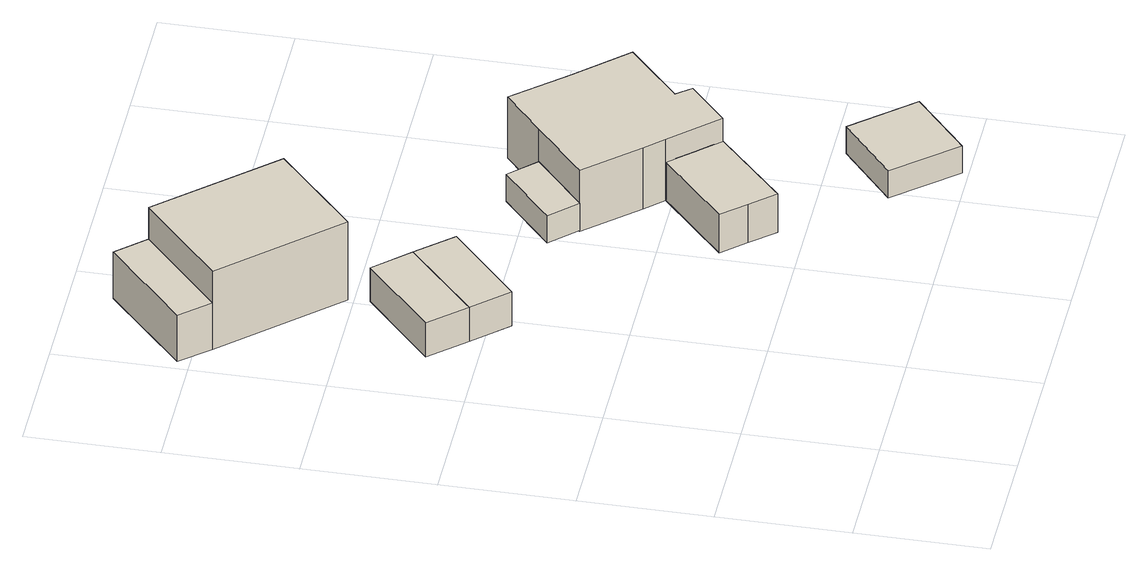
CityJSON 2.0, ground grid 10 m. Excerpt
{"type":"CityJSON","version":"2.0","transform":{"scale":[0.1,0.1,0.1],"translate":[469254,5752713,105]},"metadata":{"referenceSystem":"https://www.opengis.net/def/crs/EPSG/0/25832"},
"CityObjects":{
"building1":{"type":"Building","attributes":{"Gemeindeschluessel":"05711000","BezugspunktDach":"2000","function":"31001_9998","measuredHeight":3.01},"address":[{"country":"Germany","locality":"Bielefeld","thoroughfareNumber":"266","thoroughfareName":"Verler Straße"}],"geometry":[{"type":"Solid","lod":"1","boundaries":[[[[0,1,2,3]],[[4,5,6,7]],[[4,7,3,2]],[[5,4,2,1]],[[6,5,1,0]],[[7,6,0,3]]]]}]},
"building2":{"type":"Building","attributes":{"Gemeindeschluessel":"05711000","BezugspunktDach":"2000","function":"51009_1611","measuredHeight":2.99},"address":[{"country":"Germany"}],"geometry":[{"type":"Solid","lod":"1","boundaries":[[[[3,2,8,9]],[[10,4,7,11]],[[10,11,9,8]],[[4,10,8,2]],[[7,4,2,3]],[[11,7,3,9]]]]}]},
"building3":{"type":"Building","attributes":{"Gemeindeschluessel":"05711000","function":"31001_1010"},"address":[{"country":"Germany","locality":"Bielefeld","thoroughfareNumber":"266","thoroughfareName":"Verler Straße"}],"children":["building3-1","building3-2"]},
"building3-1":{"type":"BuildingPart","attributes":{"BezugspunktDach":"2000","measuredHeight":9.12},"parents":["building3"],"geometry":[{"type":"Solid","lod":"1","boundaries":[[[[12,13,14,15]],[[16,17,18,19]],[[16,19,15,14]],[[17,16,14,13]],[[18,17,13,12]],[[19,18,12,15]]]]}]},
"building3-2":{"type":"BuildingPart","attributes":{"BezugspunktDach":"2000","measuredHeight":4.38},"address":[{"country":"Germany","locality":"Bielefeld","thoroughfareNumber":"266","thoroughfareName":"Verler Straße"}],"parents":["building3"],"geometry":[{"type":"Solid","lod":"1","boundaries":[[[[20,21,22,23]],[[17,24,25,18]],[[17,18,23,22]],[[24,17,22,21]],[[25,24,21,20]],[[18,25,20,23]]]]}]},
"building4":{"type":"Building","attributes":{"Gemeindeschluessel":"05711000","BezugspunktDach":"2000","function":"51009_1610","measuredHeight":2.73},"address":[{"country":"Germany"}],"geometry":[{"type":"Solid","lod":"1","boundaries":[[[[26,27,28,29]],[[30,31,32,33]],[[30,33,29,28]],[[31,30,28,27]],[[32,31,27,26]],[[33,32,26,29]]]]}]},
"building5":{"type":"Building","attributes":{"Gemeindeschluessel":"05711000","function":"31001_1010"},"address":[{"country":"Germany","locality":"Bielefeld","thoroughfareNumber":"268","thoroughfareName":"Verler Straße"}],"children":["building5-1","building5-2"]},
"building5-1":{"type":"BuildingPart","attributes":{"BezugspunktDach":"2000","measuredHeight":8.22},"parents":["building5"],"geometry":[{"type":"Solid","lod":"1","boundaries":[[[[34,35,36,37,38,39,40,41,42,43]],[[44,45,46,47,48,49,50,51,52,53]],[[44,53,43,42]],[[45,44,42,41]],[[46,45,41,40]],[[47,46,40,39]],[[48,47,39,38]],[[49,48,38,37]],[[50,49,37,36]],[[51,50,36,35]],[[52,51,35,34]],[[53,52,34,43]]]]}]},
"building5-2":{"type":"BuildingPart","attributes":{"BezugspunktDach":"2000","measuredHeight":4.41},"parents":["building5"],"geometry":[{"type":"Solid","lod":"1","boundaries":[[[[54,55,56,57,58,59]],[[60,61,62,45,63,44]],[[60,44,59,58]],[[61,60,58,57]],[[62,61,57,56]],[[45,62,56,55]],[[63,45,55,54]],[[44,63,54,59]]]]}]},
"building6":{"type":"Building","attributes":{"Gemeindeschluessel":"05711000","BezugspunktDach":"2000","function":"51009_1610","measuredHeight":2.42},"address":[{"country":"Germany"}],"geometry":[{"type":"Solid","lod":"1","boundaries":[[[[64,65,66,67]],[[68,69,70,71]],[[68,71,67,66]],[[69,68,66,65]],[[70,69,65,64]],[[71,70,64,67]]]]}]}
},
"vertices":[
[102,388,34],[45,337,34],[69,310,34],[126,362,34],[69,310,4],[45,337,4],[102,388,4],[126,362,4],
[93,284,34],[150,335,34],[93,284,4],[150,335,4],
[91,546,73],[25,487,73],[101,404,73],[166,463,73],[101,404,4],[25,487,4],[91,546,4],[166,463,4],
[71,568,45],[6,509,45],[25,487,45],[91,546,45],[6,509,4],[71,568,4],
[237,316,28],[194,278,28],[213,258,28],[256,296,28],[213,258,4],[194,278,4],[237,316,4],[256,296,4],
[315,209,57],[358,248,57],[323,286,57],[289,325,57],[256,296,57],[213,258,57],[248,219,57],[261,205,57],[293,170,57],[324,198,57],[293,170,3],[261,205,3],[248,219,3],[213,258,3],[256,296,3],[289,325,3],[323,286,3],[358,248,3],[315,209,3],[324,198,3],
[277,187,37],[261,205,37],[207,156,37],[223,138,37],[239,120,37],[293,170,37],[239,120,3],[223,138,3],[207,156,3],[277,187,3],
[341,90,26],[295,51,26],[334,5,26],[380,45,26],[334,5,2],[295,51,2],[341,90,2],[380,45,2]
]}
